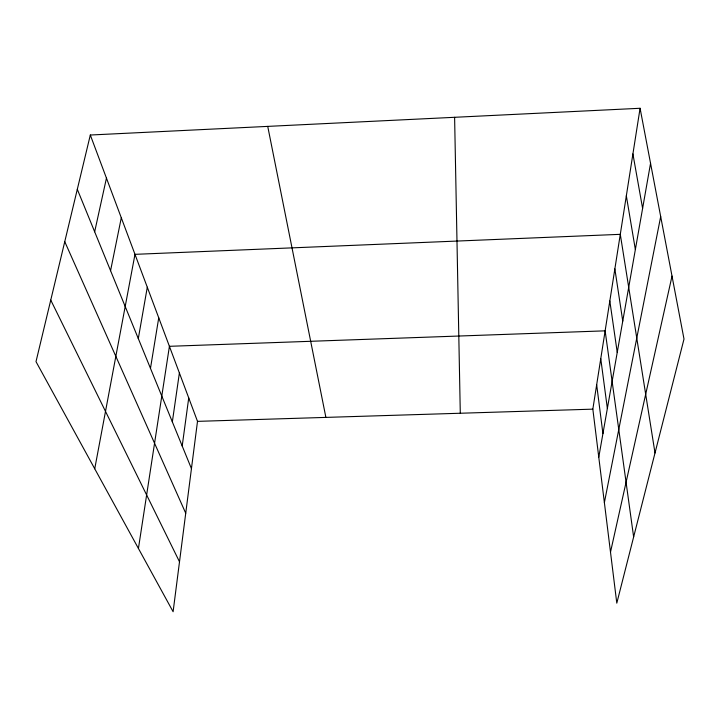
<?xml version="1.0" encoding="UTF-8"?>
<svg xmlns="http://www.w3.org/2000/svg" width="720" height="720" viewBox="0 0 720 720"><rect width="100%" height="100%" fill="white"/><g stroke="black" fill="none" stroke-linecap="round" stroke-linejoin="round"><path stroke-width="1.08" d="M90.315 135.018L197.505 421.362L173.106 611.721L36 361.647L90.315 135.018L640.08 108.279L684 339.048L616.797 603.153L592.839 409.149L640.08 108.279M182.205 446.022L188.73 397.926M172.341 421.884L179.388 372.96M138.429 548.469L169.416 346.311L605.133 330.84L633.636 536.967M150.471 368.361L158.742 317.799M138.303 338.589L147.294 287.217M598.77 457.227L650.556 163.305M94.734 468.774L134.982 254.34L620.289 234.333L655.011 452.988M604.377 502.623L660.69 216.549M110.565 270.702L121.293 217.773M94.662 231.777L106.452 178.128M610.497 552.159L672.021 276.093M197.505 421.362L592.839 409.149M50.751 300.087L179.505 561.798M64.755 241.677L185.733 513.225M77.31 189.306L191.448 468.639M267.732 126.387L325.89 417.393M632.907 153.936L642.609 208.377M626.337 195.804L635.355 249.561M614.862 268.902L622.755 321.12M609.822 300.978L617.238 352.386M600.759 358.686L607.365 408.438M596.673 384.741L602.928 433.647M454.608 117.297L460.287 413.244"/></g></svg>
